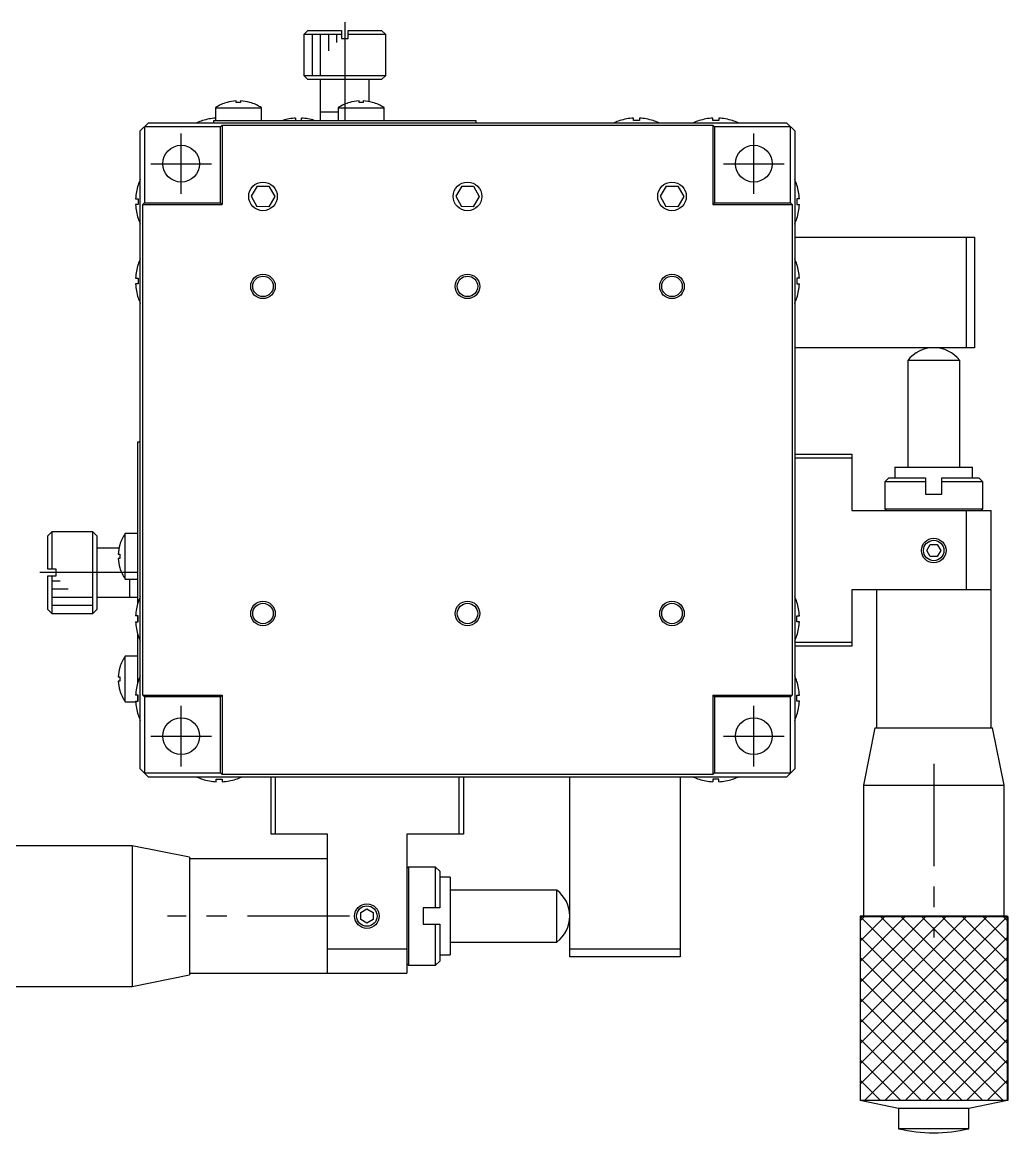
# Model space of a CAD drawing. Extents: x -141 to 392, y -18 to 291.
# Drawn here: x 271.4 to 391.9, y 92.6 to 228.4 of the extents above; entities that cross this region are included whole.
import ezdxf

# ---------------------------------------------------------------- set-up
doc = ezdxf.new("R2010")
doc.units = 0
doc.header["$LTSCALE"] = 10
doc.linetypes.add('CENTER', pattern=[2, 1.25, -0.25, 0.25, -0.25])
doc.layers.get('0').update_dxf_attribs({"linetype": 'CONTINUOUS'})
doc.layers.add('CENTER', color=1, linetype='CENTER')

msp = doc.modelspace()

# ---------------------------------------------------------------- linework, layer by layer
at = {"color": 7, "linetype": 'CONTINUOUS'}
for p, q in [((306.372257, 227.382902), (305.872257, 226.882902)), ((310.472257, 226.882902), (305.872257, 226.882902)), ((305.872257, 226.882902), (305.872257, 221.882902)), ((306.372257, 227.382902), (310.472257, 227.382902)), ((310.472257, 227.382902), (310.472257, 226.382902)), ((311.272257, 227.382902), (315.372257, 227.382902)), ((311.272257, 226.382902), (311.272257, 227.382902)), ((315.872257, 226.882902), (311.272257, 226.882902)), ((315.872257, 226.882902), (315.372257, 227.382902)), ((315.872257, 221.882902), (315.872257, 226.882902)), ((310.472257, 226.382902), (311.272257, 226.382902)), ((305.872257, 221.882902), (306.372257, 221.382902)), ((305.872257, 221.882902), (315.872257, 221.882902)), ((315.372257, 221.382902), (306.372257, 221.382902)), ((307.872257, 221.382902), (307.872257, 216.382902)), ((313.872257, 218.674977), (313.872257, 221.382902)), ((315.372257, 221.382902), (315.872257, 221.882902)), ((297.612257, 218.576106), (297.612257, 218.769364)), ((298.132257, 218.769364), (298.132257, 218.576106)), ((312.612257, 218.576106), (312.612257, 218.769364)), ((313.132257, 218.769364), (313.132257, 218.576106)), ((295.072257, 217.925365), (295.072257, 216.382902)), ((295.072257, 217.925365), (300.672257, 217.925365)), ((296.473118, 218.576106), (296.470109, 218.582275)), ((298.132257, 218.576106), (297.612257, 218.576106)), ((299.274405, 218.582275), (299.271396, 218.576106)), ((300.672257, 216.382902), (300.672257, 217.925365)), ((310.072257, 217.382902), (307.872257, 217.382902)), ((310.072257, 217.925365), (310.072257, 216.382902)), ((310.072257, 217.925365), (315.672257, 217.925365)), ((311.473118, 218.576106), (311.470109, 218.582275)), ((313.132257, 218.576106), (312.612257, 218.576106)), ((314.274405, 218.582275), (314.271396, 218.576106)), ((315.672257, 216.382902), (315.672257, 217.925365)), ((286.872257, 216.082902), (285.872257, 215.082902)), ((286.872257, 216.082902), (364.872257, 216.082902)), ((293.482413, 216.354534), (293.486827, 216.345484)), ((294.872257, 216.082902), (294.872257, 216.382902)), ((294.872257, 216.382902), (326.872257, 216.382902)), ((304.862257, 216.662933), (304.862257, 216.382902)), ((305.582257, 216.382902), (305.582257, 216.662933)), ((326.872257, 216.382902), (326.872257, 216.082902)), ((344.486827, 216.345484), (344.482413, 216.354534)), ((346.162257, 216.345484), (346.162257, 216.662933)), ((346.882257, 216.345484), (346.162257, 216.345484)), ((346.882257, 216.662933), (346.882257, 216.345484)), ((348.562101, 216.354534), (348.557688, 216.345484)), ((354.186827, 216.345484), (354.182413, 216.354534)), ((355.862257, 216.345484), (355.862257, 216.662933)), ((356.582257, 216.345484), (355.862257, 216.345484)), ((356.582257, 216.662933), (356.582257, 216.345484)), ((358.262101, 216.354534), (358.257688, 216.345484)), ((365.872257, 215.082902), (364.872257, 216.082902)), ((285.872257, 137.082902), (285.872257, 215.082902)), ((295.672257, 215.582902), (286.372257, 215.582902)), ((286.372257, 215.582902), (286.372257, 206.282902)), ((295.672257, 215.582902), (295.872257, 215.782902)), ((295.672257, 206.282902), (295.672257, 215.582902)), ((295.872257, 215.782902), (355.872257, 215.782902)), ((295.872257, 215.782902), (295.872257, 206.082902)), ((355.872257, 215.782902), (355.872257, 206.082902)), ((355.872257, 215.782902), (356.072257, 215.582902)), ((356.072257, 215.582902), (356.072257, 206.282902)), ((365.372257, 215.582902), (356.072257, 215.582902)), ((365.372257, 206.282902), (365.372257, 215.582902)), ((365.872257, 215.082902), (365.872257, 137.082902)), ((285.600626, 208.472746), (285.609675, 208.468332)), ((300.16192, 208.339387), (299.428941, 207.095974)), ((300.16192, 208.339387), (301.605236, 208.326315)), ((301.605236, 208.326315), (302.315574, 207.06983)), ((325.16192, 208.339387), (324.428941, 207.095974)), ((325.16192, 208.339387), (326.605236, 208.326315)), ((326.605236, 208.326315), (327.315574, 207.06983)), ((350.16192, 208.339387), (349.428941, 207.095974)), ((350.16192, 208.339387), (351.605236, 208.326315)), ((351.605236, 208.326315), (352.315574, 207.06983)), ((366.143889, 208.472746), (366.13484, 208.468332)), ((285.292226, 206.792902), (285.609675, 206.792902)), ((285.609675, 206.792902), (285.609675, 206.072902)), ((299.428941, 207.095974), (300.139278, 205.839489)), ((302.315574, 207.06983), (301.582595, 205.826417)), ((324.428941, 207.095974), (325.139278, 205.839489)), ((327.315574, 207.06983), (326.582595, 205.826417)), ((349.428941, 207.095974), (350.139278, 205.839489)), ((352.315574, 207.06983), (351.582595, 205.826417)), ((366.452288, 206.792902), (366.13484, 206.792902)), ((366.13484, 206.792902), (366.13484, 206.072902)), ((285.609675, 206.072902), (285.292226, 206.072902)), ((286.172257, 206.082902), (286.372257, 206.282902)), ((286.172257, 146.082902), (286.172257, 206.082902)), ((286.172257, 206.082902), (295.872257, 206.082902)), ((286.372257, 206.282902), (295.672257, 206.282902)), ((295.872257, 206.082902), (295.672257, 206.282902)), ((301.582595, 205.826417), (300.139278, 205.839489)), ((326.582595, 205.826417), (325.139278, 205.839489)), ((351.582595, 205.826417), (350.139278, 205.839489)), ((355.872257, 206.082902), (356.072257, 206.282902)), ((355.872257, 206.082902), (365.572257, 206.082902)), ((356.072257, 206.282902), (365.372257, 206.282902)), ((365.372257, 206.282902), (365.572257, 206.082902)), ((365.572257, 206.082902), (365.572257, 146.082902)), ((366.13484, 206.072902), (366.452288, 206.072902)), ((285.609675, 204.397471), (285.600626, 204.393058)), ((366.13484, 204.397471), (366.143889, 204.393058)), ((365.872257, 202.082902), (387.872257, 202.082902)), ((386.872257, 188.582902), (386.872257, 202.082902)), ((387.872257, 202.082902), (387.872257, 188.582902)), ((285.600626, 198.772746), (285.609675, 198.768332)), ((366.143889, 198.772746), (366.13484, 198.768332)), ((285.292226, 197.092902), (285.609675, 197.092902)), ((285.609675, 197.092902), (285.609675, 196.372902)), ((366.452288, 197.092902), (366.13484, 197.092902)), ((366.13484, 197.092902), (366.13484, 196.372902)), ((285.609675, 196.372902), (285.292226, 196.372902)), ((366.13484, 196.372902), (366.452288, 196.372902)), ((285.609675, 194.697471), (285.600626, 194.693058)), ((366.13484, 194.697471), (366.143889, 194.693058)), ((387.872257, 188.582902), (365.872257, 188.582902)), ((386.047257, 187.015722), (379.697257, 187.015722)), ((379.697257, 187.015722), (379.697257, 173.982902)), ((386.047257, 173.982902), (386.047257, 187.015722)), ((285.572257, 177.082902), (285.872257, 177.082902)), ((285.572257, 157.351339), (285.572257, 177.082902)), ((365.872257, 175.582902), (372.872257, 175.582902)), ((372.872257, 175.582902), (372.872257, 168.682902)), ((372.872257, 175.082902), (365.872257, 175.082902)), ((378.122257, 173.982902), (387.622257, 173.982902)), ((378.122257, 173.982902), (378.122257, 172.682902)), ((387.622257, 172.682902), (387.622257, 173.982902)), ((377.372257, 172.682902), (376.872257, 172.182902)), ((377.372257, 172.682902), (381.872257, 172.682902)), ((381.872257, 172.682902), (381.872257, 170.682902)), ((383.872257, 172.682902), (388.372257, 172.682902)), ((383.872257, 170.682902), (383.872257, 172.682902)), ((388.872257, 172.182902), (388.372257, 172.682902)), ((381.872257, 172.182902), (376.872257, 172.182902)), ((376.872257, 172.182902), (376.872257, 168.882902)), ((388.872257, 172.182902), (383.872257, 172.182902)), ((388.872257, 168.882902), (388.872257, 172.182902)), ((381.872257, 170.682902), (383.872257, 170.682902)), ((372.872257, 168.682902), (389.872257, 168.682902)), ((376.872257, 168.882902), (377.072257, 168.682902)), ((376.872257, 168.882902), (388.872257, 168.882902)), ((386.872257, 158.982902), (386.872257, 168.682902)), ((388.672257, 168.682902), (388.872257, 168.882902)), ((389.872257, 142.082902), (389.872257, 168.682902)), ((275.072257, 166.082902), (274.572257, 165.582902)), ((275.072257, 166.082902), (275.072257, 161.482902)), ((280.072257, 166.082902), (275.072257, 166.082902)), ((280.572257, 165.582902), (280.072257, 166.082902)), ((280.072257, 156.082902), (280.072257, 166.082902)), ((285.572257, 165.882902), (284.029794, 165.882902)), ((284.029794, 160.282902), (284.029794, 165.882902)), ((274.572257, 161.482902), (274.572257, 165.582902)), ((280.572257, 165.582902), (280.572257, 156.582902)), ((283.372884, 164.48505), (283.379053, 164.482041)), ((382.006232, 163.782902), (382.439244, 164.532902)), ((382.439244, 164.532902), (383.30527, 164.532902)), ((383.30527, 164.532902), (383.738283, 163.782902)), ((283.280182, 164.082902), (280.572257, 164.082902)), ((283.185795, 163.342902), (283.379053, 163.342902)), ((283.379053, 163.342902), (283.379053, 162.822902)), ((382.439244, 163.032902), (382.006232, 163.782902)), ((383.30527, 163.032902), (382.439244, 163.032902)), ((383.738283, 163.782902), (383.30527, 163.032902)), ((283.379053, 162.822902), (283.185795, 162.822902)), ((283.379053, 161.683763), (283.372884, 161.680754)), ((275.572257, 161.482902), (274.572257, 161.482902)), ((274.572257, 156.582902), (274.572257, 160.682902)), ((274.572257, 160.682902), (275.572257, 160.682902)), ((275.072257, 160.682902), (275.072257, 156.082902)), ((275.572257, 160.682902), (275.572257, 161.482902)), ((284.029794, 160.282902), (285.572257, 160.282902)), ((284.572257, 160.282902), (284.572257, 158.082902)), ((372.872257, 158.982902), (372.872257, 152.082902)), ((389.872257, 158.982902), (372.872257, 158.982902)), ((375.872257, 158.982902), (375.872257, 142.082902)), ((280.572257, 158.082902), (285.572257, 158.082902)), ((274.572257, 156.582902), (275.072257, 156.082902)), ((280.072257, 156.082902), (280.572257, 156.582902)), ((285.609675, 157.468332), (285.600626, 157.472746)), ((366.13484, 157.468332), (366.143889, 157.472746)), ((275.072257, 156.082902), (280.072257, 156.082902)), ((285.609675, 155.792902), (285.292226, 155.792902)), ((285.292226, 155.072902), (285.609675, 155.072902)), ((285.572257, 155.072902), (285.572257, 155.792902)), ((285.609675, 155.072902), (285.609675, 155.792902)), ((366.13484, 155.792902), (366.452288, 155.792902)), ((366.13484, 155.072902), (366.13484, 155.792902)), ((366.452288, 155.072902), (366.13484, 155.072902)), ((285.572257, 147.651339), (285.572257, 153.514465)), ((285.600626, 153.393058), (285.609675, 153.397471)), ((365.872257, 152.582902), (372.872257, 152.582902)), ((366.143889, 153.393058), (366.13484, 153.397471)), ((285.572257, 150.882902), (284.029794, 150.882902)), ((284.029794, 145.282902), (284.029794, 150.882902)), ((372.872257, 152.082902), (365.872257, 152.082902)), ((283.372884, 149.48505), (283.379053, 149.482041)), ((283.185795, 148.342902), (283.379053, 148.342902)), ((283.379053, 148.342902), (283.379053, 147.822902)), ((283.379053, 147.822902), (283.185795, 147.822902)), ((283.379053, 146.683763), (283.372884, 146.680754)), ((285.609675, 147.768332), (285.600626, 147.772746)), ((366.13484, 147.768332), (366.143889, 147.772746)), ((285.609675, 146.092902), (285.292226, 146.092902)), ((285.292226, 145.372902), (285.609675, 145.372902)), ((285.572257, 145.372902), (285.572257, 146.092902)), ((285.609675, 145.372902), (285.609675, 146.092902)), ((286.172257, 146.082902), (295.872257, 146.082902)), ((286.372257, 145.882902), (286.172257, 146.082902)), ((295.672257, 145.882902), (286.372257, 145.882902)), ((286.372257, 145.882902), (286.372257, 136.582902)), ((295.672257, 145.882902), (295.872257, 146.082902)), ((295.672257, 136.582902), (295.672257, 145.882902)), ((295.872257, 146.082902), (295.872257, 136.382902)), ((355.872257, 146.082902), (355.872257, 136.382902)), ((356.072257, 145.882902), (355.872257, 146.082902)), ((355.872257, 146.082902), (365.572257, 146.082902)), ((356.072257, 145.882902), (356.072257, 136.582902)), ((365.372257, 145.882902), (356.072257, 145.882902)), ((365.572257, 146.082902), (365.372257, 145.882902)), ((365.372257, 136.582902), (365.372257, 145.882902)), ((366.13484, 146.092902), (366.452288, 146.092902)), ((366.13484, 145.372902), (366.13484, 146.092902)), ((366.452288, 145.372902), (366.13484, 145.372902)), ((284.029794, 145.282902), (285.297854, 145.282902)), ((285.600626, 143.693058), (285.609675, 143.697471)), ((366.143889, 143.693058), (366.13484, 143.697471)), ((375.672257, 142.082902), (374.272257, 135.082902)), ((375.672257, 142.082902), (390.072257, 142.082902)), ((391.472257, 135.082902), (390.072257, 142.082902)), ((285.872257, 137.082902), (286.872257, 136.082902)), ((286.372257, 136.582902), (295.672257, 136.582902)), ((364.872257, 136.082902), (286.872257, 136.082902)), ((293.482413, 135.81127), (293.486827, 135.820319)), ((295.162257, 135.820319), (295.882257, 135.820319)), ((295.162257, 135.502871), (295.162257, 135.820319)), ((295.872257, 136.382902), (295.672257, 136.582902)), ((355.872257, 136.382902), (295.872257, 136.382902)), ((295.882257, 135.820319), (295.882257, 135.502871)), ((297.557688, 135.820319), (297.562101, 135.81127)), ((301.872257, 129.082902), (301.872257, 136.082902)), ((302.372257, 136.082902), (302.372257, 129.082902)), ((324.872257, 129.082902), (324.872257, 136.082902)), ((325.372257, 136.082902), (325.372257, 129.082902)), ((338.372257, 114.082902), (338.372257, 136.082902)), ((351.872257, 136.082902), (351.872257, 114.082902)), ((354.186827, 135.820319), (354.182413, 135.81127)), ((356.582257, 135.820319), (355.862257, 135.820319)), ((355.862257, 135.820319), (355.862257, 135.502871)), ((356.072257, 136.582902), (355.872257, 136.382902)), ((356.072257, 136.582902), (365.372257, 136.582902)), ((356.582257, 135.502871), (356.582257, 135.820319)), ((358.262101, 135.81127), (358.257688, 135.820319)), ((364.872257, 136.082902), (365.872257, 137.082902)), ((374.272257, 135.082902), (374.272257, 119.082902)), ((374.272257, 135.082902), (391.472257, 135.082902)), ((391.472257, 119.082902), (391.472257, 135.082902)), ((308.772257, 129.082902), (301.872257, 129.082902)), ((308.772257, 112.082902), (308.772257, 129.082902)), ((325.372257, 129.082902), (318.472257, 129.082902)), ((318.472257, 129.082902), (318.472257, 112.082902)), ((284.872257, 127.682902), (268.872257, 127.682902)), ((291.872257, 126.282902), (284.872257, 127.682902)), ((284.872257, 127.682902), (284.872257, 110.482902)), ((291.872257, 126.282902), (291.872257, 111.882902)), ((308.772257, 126.082902), (291.872257, 126.082902)), ((318.672257, 125.082902), (318.472257, 124.882902)), ((321.972257, 125.082902), (318.672257, 125.082902)), ((318.672257, 125.082902), (318.672257, 113.082902)), ((321.972257, 120.082902), (321.972257, 125.082902)), ((322.472257, 124.582902), (321.972257, 125.082902)), ((322.472257, 124.582902), (322.472257, 120.082902)), ((323.772257, 123.832902), (322.472257, 123.832902)), ((323.772257, 123.832902), (323.772257, 114.332902)), ((336.805077, 122.257902), (323.772257, 122.257902)), ((336.805077, 115.907902), (336.805077, 122.257902)), ((312.822257, 119.515915), (313.572257, 119.948927)), ((312.822257, 118.649889), (312.822257, 119.515915)), ((313.572257, 119.948927), (314.322257, 119.515915)), ((314.322257, 119.515915), (314.322257, 118.649889)), ((320.472257, 120.082902), (320.472257, 118.082902)), ((322.472257, 120.082902), (320.472257, 120.082902)), ((313.572257, 118.216877), (312.822257, 118.649889)), ((314.322257, 118.649889), (313.572257, 118.216877)), ((391.872257, 119.082902), (373.872257, 119.082902)), ((373.872257, 119.082902), (373.872257, 96.582902)), ((391.872257, 96.582902), (391.872257, 119.082902)), ((320.472257, 118.082902), (322.472257, 118.082902)), ((321.972257, 113.082902), (321.972257, 118.082902)), ((322.472257, 118.082902), (322.472257, 113.582902)), ((323.772257, 115.907902), (336.805077, 115.907902)), ((308.772257, 115.082902), (318.472257, 115.082902)), ((322.472257, 114.332902), (323.772257, 114.332902)), ((338.372257, 115.082902), (351.872257, 115.082902)), ((351.872257, 114.082902), (338.372257, 114.082902)), ((318.472257, 113.282902), (318.672257, 113.082902)), ((318.672257, 113.082902), (321.972257, 113.082902)), ((321.972257, 113.082902), (322.472257, 113.582902)), ((284.872257, 110.482902), (291.872257, 111.882902)), ((291.872257, 112.082902), (318.472257, 112.082902)), ((268.872257, 110.482902), (284.872257, 110.482902)), ((373.872257, 96.582902), (391.872257, 96.582902)), ((373.872257, 96.582902), (378.572257, 95.582902)), ((387.172257, 95.582902), (391.872257, 96.582902)), ((378.572257, 95.582902), (387.172257, 95.582902)), ((378.572257, 95.582902), (378.572257, 93.082902)), ((387.172257, 93.082902), (387.172257, 95.582902)), ((387.172257, 93.082902), (378.572257, 93.082902))]:
    msp.add_line(p, q, dxfattribs=at)
at = {"color": 3, "linetype": 'CONTINUOUS'}
for p, q in [((306.872257, 226.882902), (306.872257, 221.882902)), ((307.872257, 226.882902), (307.872257, 221.882902)), ((308.872257, 226.882902), (308.872257, 224.882902)), ((309.872257, 226.882902), (309.872257, 225.882902)), ((275.072257, 160.082902), (276.072257, 160.082902)), ((275.072257, 159.082902), (277.072257, 159.082902)), ((275.072257, 158.082902), (280.072257, 158.082902)), ((275.072257, 157.082902), (280.072257, 157.082902)), ((373.922257, 118.561612), (374.393547, 119.032902)), ((373.922257, 116.061612), (376.893547, 119.032902)), ((373.922257, 113.561612), (379.393547, 119.032902)), ((373.922257, 111.061612), (381.893547, 119.032902)), ((373.922257, 108.561612), (384.393547, 119.032902)), ((373.922257, 106.061612), (386.893547, 119.032902)), ((373.922257, 103.561612), (389.393547, 119.032902)), ((373.922257, 101.061612), (391.893547, 119.032902)), ((373.922257, 96.532902), (373.922257, 119.032902)), ((373.922257, 119.032902), (391.922257, 119.032902)), ((373.922257, 118.972584), (391.922257, 100.972584)), ((376.361939, 119.032902), (391.922257, 103.472584)), ((378.861939, 119.032902), (391.922257, 105.972584)), ((381.361939, 119.032902), (391.922257, 108.472584)), ((383.861939, 119.032902), (391.922257, 110.972584)), ((386.361939, 119.032902), (391.922257, 113.472584)), ((388.861939, 119.032902), (391.922257, 115.972584)), ((391.361939, 119.032902), (391.922257, 118.472584)), ((391.922257, 119.032902), (391.922257, 96.532902)), ((373.922257, 98.561612), (391.922257, 116.561612)), ((373.922257, 116.472584), (391.922257, 98.472584)), ((373.922257, 113.972584), (391.361939, 96.532902)), ((374.393547, 96.532902), (391.922257, 114.061612)), ((373.922257, 111.472584), (388.861939, 96.532902)), ((376.893547, 96.532902), (391.922257, 111.561612)), ((373.922257, 108.972584), (386.361939, 96.532902)), ((379.393547, 96.532902), (391.922257, 109.061612)), ((373.922257, 106.472584), (383.861939, 96.532902)), ((381.893547, 96.532902), (391.922257, 106.561612)), ((373.922257, 103.972584), (381.361939, 96.532902)), ((384.393547, 96.532902), (391.922257, 104.061612)), ((373.922257, 101.472584), (378.861939, 96.532902)), ((386.893547, 96.532902), (391.922257, 101.561612)), ((373.922257, 98.972584), (376.361939, 96.532902)), ((389.393547, 96.532902), (391.922257, 99.061612)), ((391.922257, 96.532902), (373.922257, 96.532902)), ((391.893547, 96.532902), (391.922257, 96.561612))]:
    msp.add_line(p, q, dxfattribs=at)
at = {"color": 7, "linetype": 'CONTINUOUS'}
for centre, radius in [((290.872257, 211.082902), 2.25), ((360.872257, 211.082902), 2.25), ((300.872257, 207.082902), 1.75), ((325.872257, 207.082902), 1.75), ((350.872257, 207.082902), 1.75), ((300.872257, 196.082902), 1.25), ((325.872257, 196.082902), 1.25), ((350.872257, 196.082902), 1.25), ((382.872257, 163.782902), 1.25), ((300.872257, 156.082902), 1.25), ((325.872257, 156.082902), 1.25), ((350.872257, 156.082902), 1.25), ((290.872257, 141.082902), 2.25), ((360.872257, 141.082902), 2.25), ((313.572257, 119.082902), 1.25)]:
    msp.add_circle(centre, radius, dxfattribs=at)
at = {"color": 3, "linetype": 'CONTINUOUS'}
for centre in [(300.872257, 196.082902), (325.872257, 196.082902), (350.872257, 196.082902), (382.872257, 163.782902), (300.872257, 156.082902), (325.872257, 156.082902), (350.872257, 156.082902), (313.572257, 119.082902)]:
    msp.add_circle(centre, 1.5, dxfattribs=at)
at = {"color": 7, "linetype": 'CONTINUOUS'}
for centre, radius, start, end in [((297.872257, 213.782902), 4.993235, 92.984767, 106.272555), ((297.872257, 213.782902), 4.993235, 73.727445, 87.015233), ((312.872257, 213.782902), 4.993235, 92.984767, 106.272555), ((312.872257, 213.782902), 4.993235, 73.727445, 87.015233), ((297.872257, 213.782902), 5, 106.285843, 124.055798), ((297.872257, 213.782902), 5, 55.944202, 73.714157), ((312.872257, 213.782902), 5, 106.285843, 124.055798), ((312.872257, 213.782902), 5, 55.944202, 73.714157), ((295.522257, 210.182902), 6.5, 108.289723, 114.811632), ((295.522257, 210.182902), 6.490023, 93.975919, 108.277798), ((305.222257, 210.182902), 6.490023, 93.179815, 107.19339), ((305.222257, 210.182902), 6.490023, 72.80661, 86.820185), ((346.522257, 210.182902), 6.5, 108.289723, 114.811632), ((346.522257, 210.182902), 6.490023, 93.179815, 108.277798), ((346.522257, 210.182902), 6.490023, 71.722202, 86.820185), ((346.522257, 210.182902), 6.5, 65.188368, 71.710277), ((356.222257, 210.182902), 6.5, 108.289723, 114.811632), ((356.222257, 210.182902), 6.490023, 93.179815, 108.277798), ((356.222257, 210.182902), 6.490023, 71.722202, 86.820185), ((356.222257, 210.182902), 6.5, 65.188368, 71.710277), ((291.772257, 206.432902), 6.5, 155.188368, 161.710277), ((359.972257, 206.432902), 6.5, 18.289723, 24.811632), ((291.772257, 206.432902), 6.490023, 161.722202, 176.820185), ((359.972257, 206.432902), 6.490023, 3.179815, 18.277798), ((291.772257, 206.432902), 6.490023, 183.179815, 198.277798), ((359.972257, 206.432902), 6.490023, 341.722202, 356.820185), ((291.772257, 206.432902), 6.5, 198.289723, 204.811632), ((359.972257, 206.432902), 6.5, 335.188368, 341.710277), ((291.772257, 196.732902), 6.490023, 161.722202, 176.820185), ((291.772257, 196.732902), 6.5, 155.188368, 161.710277), ((359.972257, 196.732902), 6.5, 18.289723, 24.811632), ((359.972257, 196.732902), 6.490023, 3.179815, 18.277798), ((291.772257, 196.732902), 6.490023, 183.179815, 198.277798), ((359.972257, 196.732902), 6.490023, 341.722202, 356.820185), ((291.772257, 196.732902), 6.5, 198.289723, 204.811632), ((359.972257, 196.732902), 6.5, 335.188368, 341.710277), ((382.872257, 184.582746), 4, 37.462651, 142.537349), ((288.172257, 163.082902), 5, 145.944202, 163.714157), ((288.172257, 163.082902), 4.993235, 163.727445, 177.015233), ((288.172257, 163.082902), 4.993235, 182.984767, 196.272555), ((288.172257, 163.082902), 5, 196.285843, 214.055798), ((291.772257, 155.432902), 6.5, 155.188368, 161.710277), ((359.972257, 155.432902), 6.5, 18.289723, 24.811632), ((291.772257, 155.432902), 6.490023, 161.722202, 176.820185), ((359.972257, 155.432902), 6.490023, 3.179815, 18.277798), ((291.772257, 155.432902), 6.490023, 183.179815, 198.277798), ((359.972257, 155.432902), 6.490023, 341.722202, 356.820185), ((291.772257, 155.432902), 6.5, 198.289723, 204.811632), ((359.972257, 155.432902), 6.5, 335.188368, 341.710277), ((288.172257, 148.082902), 5, 145.944202, 163.714157), ((288.172257, 148.082902), 4.993235, 163.727445, 177.015233), ((291.772257, 145.732902), 6.5, 155.188368, 161.710277), ((359.972257, 145.732902), 6.5, 18.289723, 24.811632), ((288.172257, 148.082902), 4.993235, 182.984767, 196.272555), ((288.172257, 148.082902), 5, 196.285843, 214.055798), ((291.772257, 145.732902), 6.490023, 161.722202, 176.820185), ((359.972257, 145.732902), 6.490023, 3.179815, 18.277798), ((291.772257, 145.732902), 6.490023, 183.179815, 198.277798), ((359.972257, 145.732902), 6.490023, 341.722202, 356.820185), ((291.772257, 145.732902), 6.5, 198.289723, 204.811632), ((359.972257, 145.732902), 6.5, 335.188368, 341.710277), ((295.522257, 141.982902), 6.5, 245.188368, 251.710277), ((295.522257, 141.982902), 6.490023, 251.722202, 266.820185), ((295.522257, 141.982902), 6.490023, 273.179815, 288.277798), ((295.522257, 141.982902), 6.5, 288.289723, 294.811632), ((356.222257, 141.982902), 6.5, 245.188368, 251.710277), ((356.222257, 141.982902), 6.490023, 251.722202, 266.820185), ((356.222257, 141.982902), 6.490023, 273.179815, 288.277798), ((356.222257, 141.982902), 6.5, 288.289723, 294.811632), ((334.372101, 119.082902), 4, 307.462651, 52.537349), ((382.872257, 111.322902), 18.74, 256.734971, 283.265029)]:
    msp.add_arc(centre, radius, start, end, dxfattribs=at)
at = {"layer": 'CENTER', "color": 1, "linetype": 'CENTER'}
for p, q in [((310.872257, 228.382902), (310.872257, 216.382902)), ((290.872257, 207.382902), (290.872257, 214.782902)), ((360.872257, 207.382902), (360.872257, 214.782902)), ((287.172257, 211.082902), (294.572257, 211.082902)), ((357.172257, 211.082902), (364.572257, 211.082902)), ((285.572257, 161.082902), (273.572257, 161.082902)), ((290.872257, 137.382902), (290.872257, 144.782902)), ((360.872257, 137.382902), (360.872257, 144.782902)), ((287.172257, 141.082902), (294.572257, 141.082902)), ((357.172257, 141.082902), (364.572257, 141.082902)), ((382.872257, 137.682902), (382.872257, 116.482902)), ((311.462257, 119.082902), (289.182257, 119.082902))]:
    msp.add_line(p, q, dxfattribs=at)

doc.saveas('drawing.dxf')
